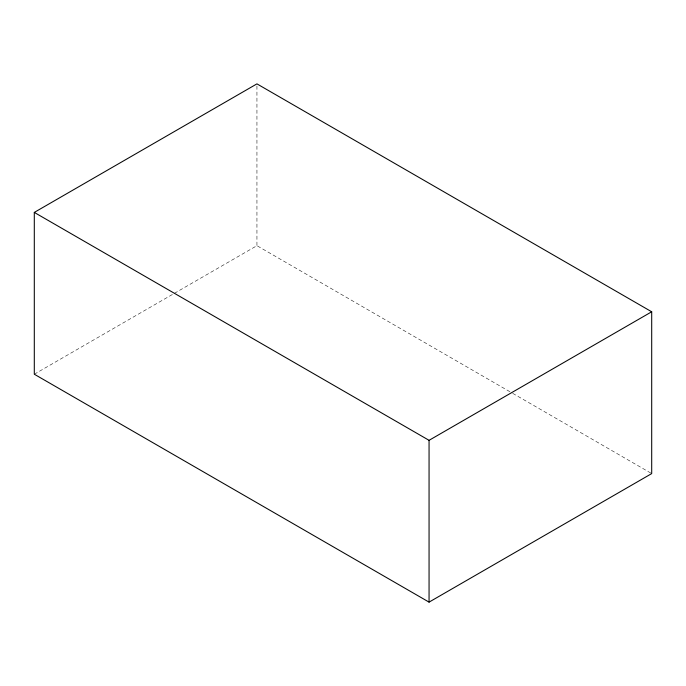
<?xml version="1.0" encoding="UTF-8"?>
<svg xmlns="http://www.w3.org/2000/svg" width="686" height="686" viewBox="0 0 686 686"><rect width="100%" height="100%" fill="white"/><g stroke="black" fill="none" stroke-linecap="round" stroke-linejoin="round"><path stroke-width="0.51" stroke-dasharray="3.43 2.57" d="M34.3 374.222L173.447 293.882M174.381 293.342L256.941 245.674L511.773 392.804M512.699 393.344L651.7 473.589M256.941 86.016L256.941 245.674"/><path stroke-width="1.03" d="M34.3 212.411L256.941 83.872L651.7 311.778L651.7 473.589L429.059 602.128L34.3 374.222L34.3 212.411L429.059 440.326L651.7 311.778M429.059 440.326L429.059 602.128"/></g></svg>
